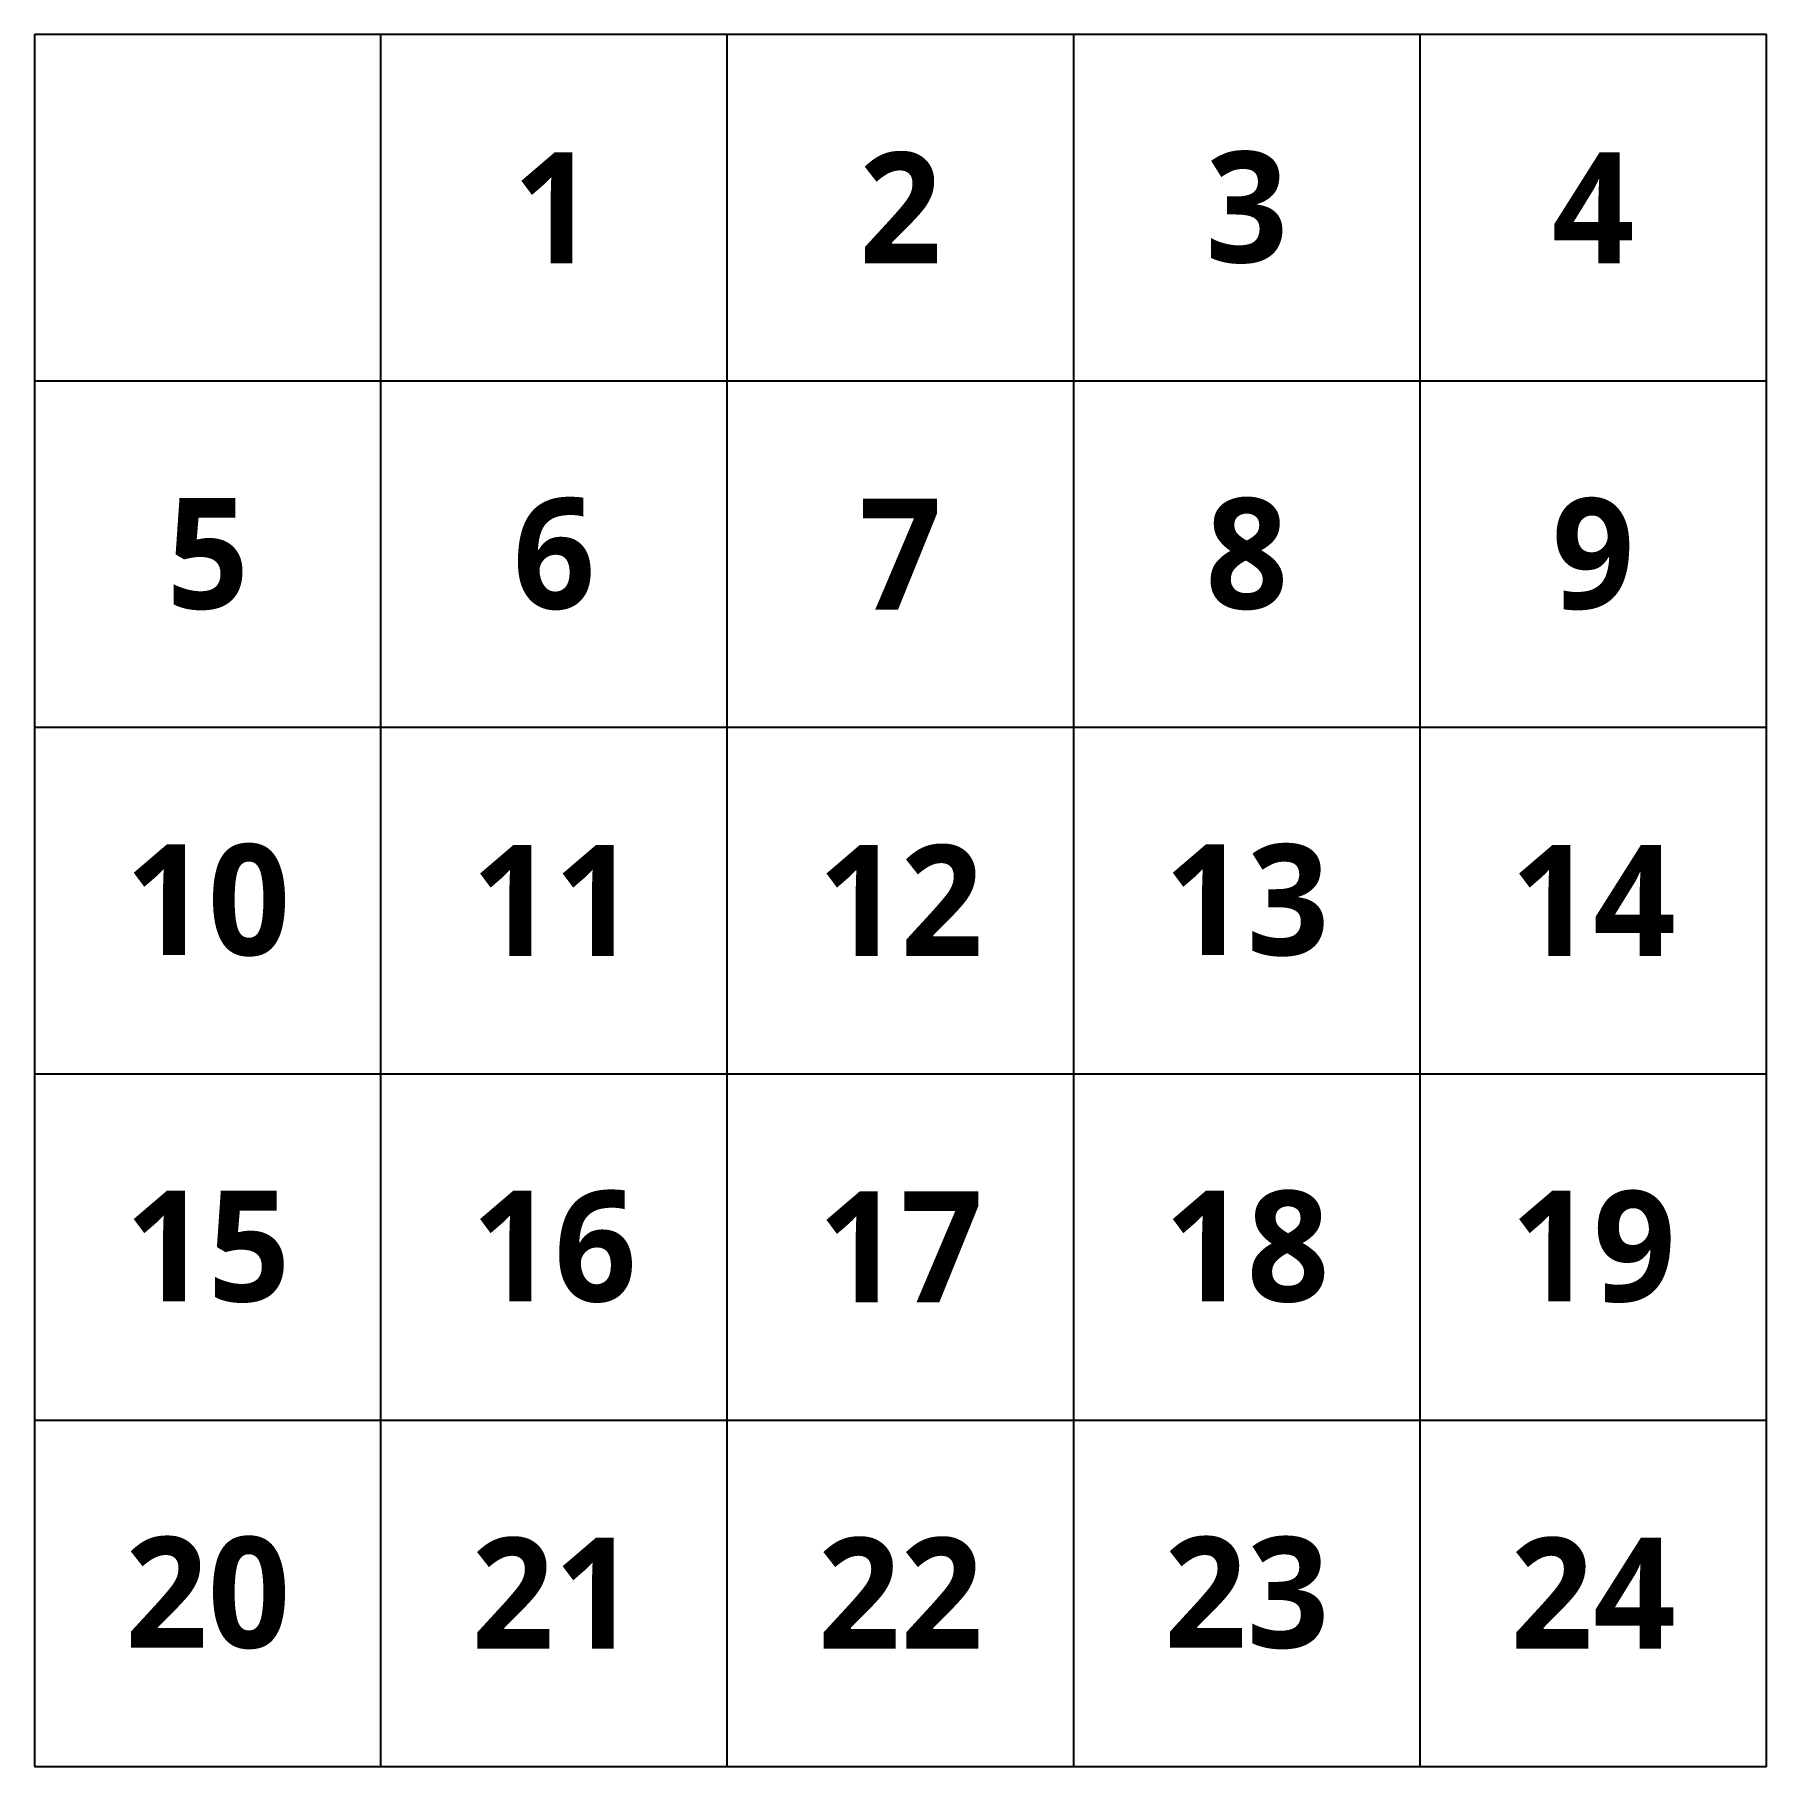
# Model space of a CAD drawing. Header units: millimetres. Extents: x 0 to 100, y 0 to 100.
import ezdxf

# ---------------------------------------------------------------- set-up
doc = ezdxf.new("R2010")
doc.units = ezdxf.units.MM
doc.layers.get('0').update_dxf_attribs({"lineweight": 25, "true_color": 0xffffff})
doc.styles.add('textstyle0', font='')
doc.styles.add('textstyle1', font='')
doc.styles.add('textstyle10', font='')
doc.styles.add('textstyle11', font='')
doc.styles.add('textstyle12', font='')
doc.styles.add('textstyle13', font='')
doc.styles.add('textstyle14', font='')
doc.styles.add('textstyle15', font='')
doc.styles.add('textstyle16', font='')
doc.styles.add('textstyle17', font='')
doc.styles.add('textstyle18', font='')
doc.styles.add('textstyle19', font='')
doc.styles.add('textstyle2', font='')
doc.styles.add('textstyle20', font='')
doc.styles.add('textstyle21', font='')
doc.styles.add('textstyle22', font='')
doc.styles.add('textstyle23', font='')
doc.styles.add('textstyle3', font='')
doc.styles.add('textstyle4', font='')
doc.styles.add('textstyle5', font='')
doc.styles.add('textstyle6', font='')
doc.styles.add('textstyle7', font='')
doc.styles.add('textstyle8', font='')
doc.styles.add('textstyle9', font='')
doc.styles.get('textstyle0').set_extended_font_data('Segoe UI Semibold')
doc.styles.get('textstyle1').set_extended_font_data('Segoe UI Semibold')
doc.styles.get('textstyle10').set_extended_font_data('Segoe UI Semibold')
doc.styles.get('textstyle11').set_extended_font_data('Segoe UI Semibold')
doc.styles.get('textstyle12').set_extended_font_data('Segoe UI Semibold')
doc.styles.get('textstyle13').set_extended_font_data('Segoe UI Semibold')
doc.styles.get('textstyle14').set_extended_font_data('Segoe UI Semibold')
doc.styles.get('textstyle15').set_extended_font_data('Segoe UI Semibold')
doc.styles.get('textstyle16').set_extended_font_data('Segoe UI Semibold')
doc.styles.get('textstyle17').set_extended_font_data('Segoe UI Semibold')
doc.styles.get('textstyle18').set_extended_font_data('Segoe UI Semibold')
doc.styles.get('textstyle19').set_extended_font_data('Segoe UI Semibold')
doc.styles.get('textstyle2').set_extended_font_data('Segoe UI Semibold')
doc.styles.get('textstyle20').set_extended_font_data('Segoe UI Semibold')
doc.styles.get('textstyle21').set_extended_font_data('Segoe UI Semibold')
doc.styles.get('textstyle22').set_extended_font_data('Segoe UI Semibold')
doc.styles.get('textstyle23').set_extended_font_data('Segoe UI Semibold')
doc.styles.get('textstyle3').set_extended_font_data('Segoe UI Semibold')
doc.styles.get('textstyle4').set_extended_font_data('Segoe UI Semibold')
doc.styles.get('textstyle5').set_extended_font_data('Segoe UI Semibold')
doc.styles.get('textstyle6').set_extended_font_data('Segoe UI Semibold')
doc.styles.get('textstyle7').set_extended_font_data('Segoe UI Semibold')
doc.styles.get('textstyle8').set_extended_font_data('Segoe UI Semibold')
doc.styles.get('textstyle9').set_extended_font_data('Segoe UI Semibold')

msp = doc.modelspace()

# ---------------------------------------------------------------- linework, layer by layer
for p, q in [((100, 100), (0, 100)), ((0, 100), (0, 0)), ((20, 80), (20, 100)), ((40, 80), (40, 100)), ((60, 80), (60, 100)), ((80, 80), (80, 100)), ((100, 0), (100, 100)), ((0, 80), (20, 80)), ((20, 80), (40, 80)), ((20, 60), (20, 80)), ((40, 80), (60, 80)), ((40, 60), (40, 80)), ((60, 80), (80, 80)), ((60, 60), (60, 80)), ((80, 80), (100, 80)), ((80, 60), (80, 80)), ((0, 60), (20, 60)), ((20, 60), (40, 60)), ((20, 40), (20, 60)), ((40, 60), (60, 60)), ((40, 40), (40, 60)), ((60, 60), (80, 60)), ((60, 40), (60, 60)), ((80, 60), (100, 60)), ((80, 40), (80, 60)), ((0, 40), (20, 40)), ((20, 40), (40, 40)), ((20, 20), (20, 40)), ((40, 40), (60, 40)), ((40, 20), (40, 40)), ((60, 40), (80, 40)), ((60, 20), (60, 40)), ((80, 40), (100, 40)), ((80, 20), (80, 40)), ((0, 20), (20, 20)), ((20, 20), (40, 20)), ((20, 0), (20, 20)), ((40, 20), (60, 20)), ((40, 0), (40, 20)), ((60, 20), (80, 20)), ((60, 0), (60, 20)), ((80, 20), (100, 20)), ((80, 0), (80, 20)), ((0, 0), (100, 0))]:
    msp.add_line(p, q)

# ---------------------------------------------------------------- texts
at = {"char_height": 20, "attachment_point": 5}
for s, insert, style in [('\\H6.4;1', (30, 90), 'textstyle10'), ('\\H6.4;2', (50, 90), 'textstyle9'), ('\\H6.4;3', (70, 90), 'textstyle8'), ('\\H6.4;4', (90, 90), 'textstyle7'), ('\\H6.4;5', (10, 70), 'textstyle6'), ('\\H6.4;6', (30, 70), 'textstyle15'), ('\\H6.4;7', (50, 70), 'textstyle5'), ('\\H6.4;8', (70, 70), 'textstyle4'), ('\\H6.4;9', (90, 70), 'textstyle18'), ('\\H6.4;10', (10, 50), 'textstyle17'), ('\\H6.4;11', (30, 50), 'textstyle16'), ('\\H6.4;12', (50, 50), 'textstyle2'), ('\\H6.4;13', (70, 50), 'textstyle14'), ('\\H6.4;14', (90, 50), 'textstyle13'), ('\\H6.4;15', (10, 30), 'textstyle12'), ('\\H6.4;16', (30, 30), 'textstyle11'), ('\\H6.4;17', (50, 30), 'textstyle3'), ('\\H6.4;18', (70, 30), 'textstyle0'), ('\\H6.4;19', (90, 30), 'textstyle1'), ('\\H6.4;20', (10, 10), 'textstyle23'), ('\\H6.4;21', (30, 10), 'textstyle22'), ('\\H6.4;22', (50, 10), 'textstyle21'), ('\\H6.4;23', (70, 10), 'textstyle20'), ('\\H6.4;24', (90, 10), 'textstyle19')]:
    msp.add_mtext(s, dxfattribs=dict(at, insert=insert, style=style))

doc.saveas('drawing.dxf')
